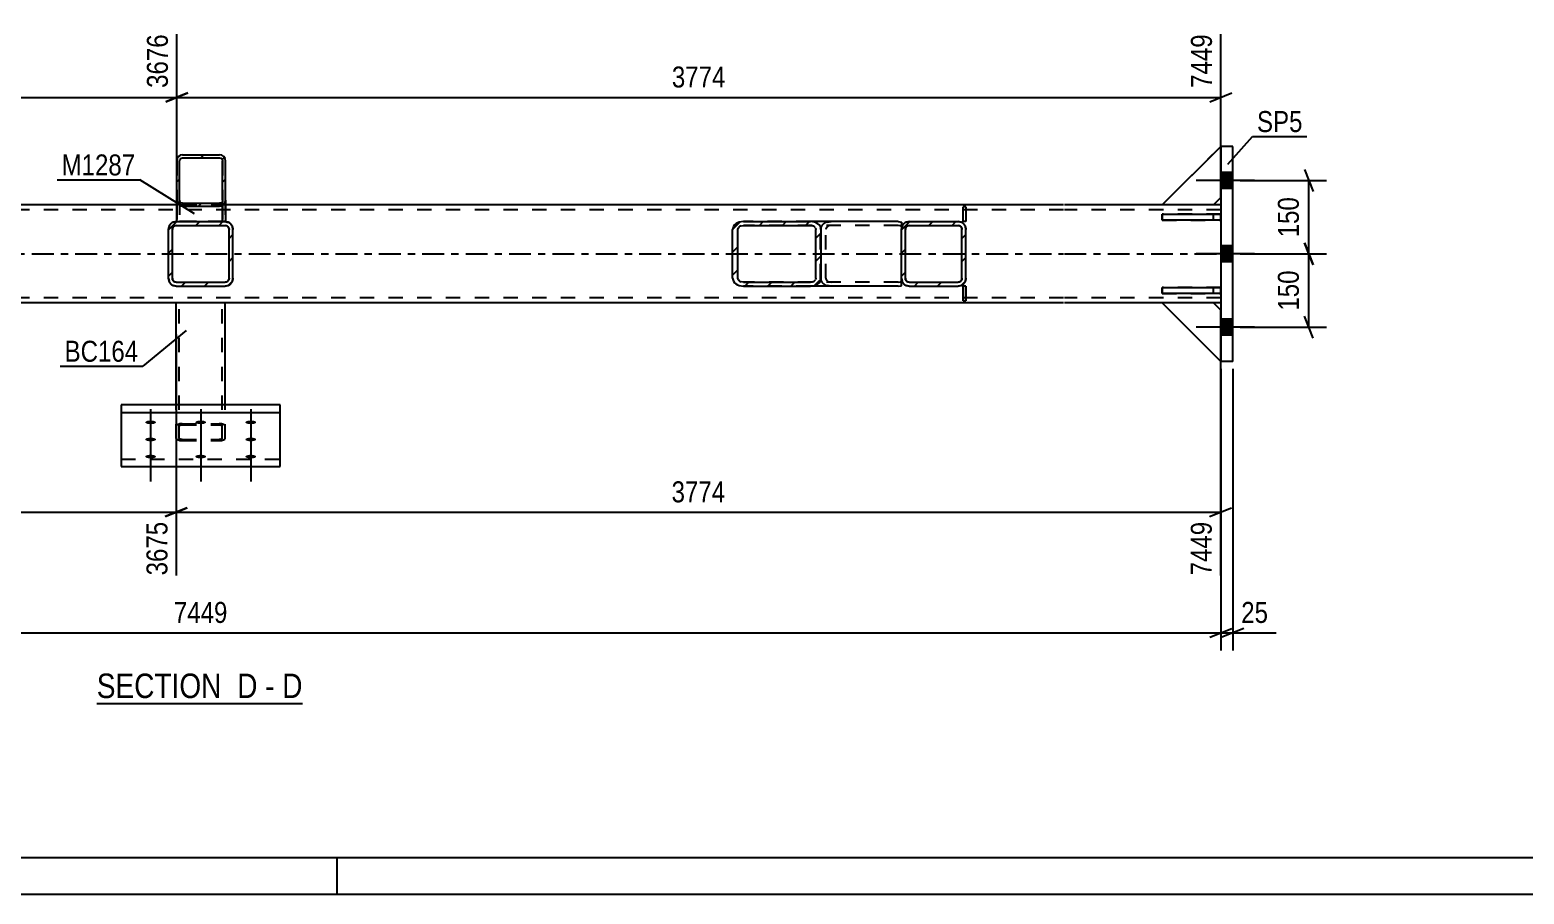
# Model space of a CAD drawing. Header units: millimetres. Extents: x 0 to 841, y 0 to 594.
# Drawn here: x 169.1 to 372.9, y 0 to 117.9 of the extents above; entities that cross this region are included whole.
import ezdxf

# ---------------------------------------------------------------- set-up
doc = ezdxf.new("R2010")
doc.units = ezdxf.units.MM
doc.linetypes.add('DXK_LINE_DOT2', pattern=[3.9198, 1.9599, -1.9599])
doc.linetypes.add('DXK_LINE_DOT3', pattern=[5.9187, 2.979, -0.9799, 0.9799, -0.9799])
doc.styles.add('Arial Narrow', font='ARIALN.TTF', dxfattribs={"height": 0.2})

# ---------------------------------------------------------------- blocks, each defined once
blk = doc.blocks.new('Unknown-761548467-1132')
at = {"color": 5, "linetype": 'Continuous'}
for p, q in [((5, 5), (836, 5)), ((211, 0), (211, 5)), ((0, 0), (841, 0))]:
    blk.add_line(p, q, dxfattribs=at)
blk = doc.blocks.new('Unknown-761548467-12 - 5056')
at = {"color": 6, "linetype": 'Continuous'}
blk.add_line((178.2, 26), (206.27, 26), dxfattribs=at)
at = {"color": 0, "linetype": 'Continuous'}
for points in [[(196.31, 26.75), (196.31, 30.25), (178.2, 30.25), (178.2, 26.75)], [(200.13, 26.75), (200.13, 30.25), (197.36, 30.25), (197.36, 26.75)], [(202.45, 26.75), (202.45, 30.25), (201.18, 30.25), (201.18, 26.75)], [(206.27, 26.75), (206.27, 30.25), (203.5, 30.25), (203.5, 26.75)]]:
    blk.add_wipeout(points, dxfattribs=at)
at = {"color": 7, "linetype": 'Continuous', "style": 'Arial Narrow'}
for s, p in [('SECTION ', (178.2, 26.75)), ('D', (197.36, 26.75)), ('D', (203.5, 26.75)), ('-', (201.18, 26.75))]:
    blk.add_text(s, height=3.34, dxfattribs=at).set_placement(p)
blk = doc.blocks.new('Part-761548467-5064 - 5056')
at = {"linetype": 'Continuous'}
h = blk.add_hatch(dxfattribs=at)
h.set_pattern_fill('', scale=0.7, style=0, pattern_type=0)
h.set_pattern_definition([(45, (196.1196, 83.0323), (-1.57154, 1.57154), [])])
h.paths.add_polyline_path([(195.71, 82.95), (196.12, 83.03), (196.47, 83.26), (196.7, 83.61), (196.78, 84.02), (196.78, 90.68), (196.7, 91.09), (196.47, 91.44), (196.12, 91.67), (195.71, 91.75), (189.04, 91.75), (188.64, 91.67), (188.29, 91.44), (188.06, 91.09), (187.98, 90.68), (187.98, 84.02), (188.06, 83.61), (188.29, 83.26), (188.64, 83.03), (189.04, 82.95)])
h.paths.add_polyline_path([(188.84, 83.52), (188.67, 83.64), (188.55, 83.81), (188.51, 84.02), (188.51, 90.68), (188.55, 90.89), (188.67, 91.06), (188.84, 91.18), (189.04, 91.22), (195.71, 91.22), (195.92, 91.18), (196.09, 91.06), (196.2, 90.89), (196.24, 90.68), (196.24, 84.02), (196.2, 83.81), (196.09, 83.64), (195.92, 83.52), (195.71, 83.48), (189.04, 83.48)])
at = {"color": 7, "linetype": 'DXK_LINE_DOT2'}
for p, q in [((188.64, 91.67), (189.04, 91.75)), ((195.71, 91.75), (189.04, 91.75)), ((195.71, 91.75), (196, 91.69)), ((187.98, 90.68), (188.06, 91.09)), ((187.98, 84.02), (187.98, 90.68)), ((188.55, 90.89), (188.51, 90.68)), ((188.51, 84.02), (188.51, 90.68)), ((189.04, 91.22), (188.84, 91.18)), ((189.04, 91.22), (195.71, 91.22)), ((195.92, 91.18), (195.71, 91.22)), ((196, 91.69), (196.12, 91.67)), ((196.24, 90.68), (196.2, 90.89)), ((196.24, 84.02), (196.24, 90.68)), ((196.7, 91.09), (196.78, 90.68)), ((196.78, 84.02), (196.78, 90.68)), ((188.06, 83.61), (187.98, 84.02)), ((188.51, 84.02), (188.55, 83.81)), ((196.2, 83.81), (196.24, 84.02)), ((196.78, 84.02), (196.7, 83.61)), ((189.04, 82.95), (188.64, 83.03)), ((188.84, 83.52), (189.04, 83.48)), ((189.04, 83.48), (195.71, 83.48)), ((189.04, 82.95), (195.71, 82.95)), ((195.71, 83.48), (195.92, 83.52)), ((196.12, 83.03), (195.71, 82.95))]:
    blk.add_line(p, q, dxfattribs=at)
at = {"color": 2, "linetype": 'Continuous'}
for p, q in [((189.04, 91.75), (188.64, 91.67)), ((189.04, 91.75), (195.71, 91.75)), ((196.12, 91.67), (195.71, 91.75)), ((188.06, 91.09), (187.98, 90.68)), ((187.98, 84.02), (187.98, 90.68)), ((188.51, 90.68), (188.55, 90.89)), ((188.51, 84.02), (188.51, 90.68)), ((188.84, 91.18), (189.04, 91.22)), ((189.04, 91.22), (195.71, 91.22)), ((195.71, 91.22), (195.92, 91.18)), ((196.2, 90.89), (196.24, 90.68)), ((196.24, 84.02), (196.24, 90.68)), ((196.78, 90.68), (196.7, 91.09)), ((196.78, 84.02), (196.78, 90.68)), ((187.98, 84.02), (188.06, 83.61)), ((188.55, 83.81), (188.51, 84.02)), ((196.24, 84.02), (196.2, 83.81)), ((196.7, 83.61), (196.78, 84.02)), ((188.64, 83.03), (189.04, 82.95)), ((189.04, 83.48), (188.84, 83.52)), ((189.04, 83.48), (195.71, 83.48)), ((189.04, 82.95), (195.71, 82.95)), ((195.92, 83.52), (195.71, 83.48)), ((195.71, 82.95), (196.12, 83.03))]:
    blk.add_line(p, q, dxfattribs=at)
at = {"color": 7, "linetype": 'DXK_LINE_DOT2'}
for centre, radius, start, end in [((189.04, 90.68), 1.07, 112.5, 157.5), ((189.04, 90.68), 0.533, 112.5, 157.5), ((195.71, 90.68), 0.533, 22.5, 67.5), ((195.71, 90.68), 1.07, 22.5, 67.5), ((189.04, 84.02), 1.07, 202.5, 247.5), ((189.04, 84.02), 0.533, 202.5, 247.5), ((195.71, 84.02), 0.533, 292.5, 337.5), ((195.71, 84.02), 1.07, 292.5, 337.5)]:
    blk.add_arc(centre, radius, start, end, dxfattribs=at)
at = {"color": 2, "linetype": 'Continuous'}
for centre, radius, start, end in [((189.04, 90.68), 1.07, 112.5, 157.5), ((189.04, 90.68), 0.533, 112.5, 157.5), ((195.71, 90.68), 0.533, 22.5, 67.5), ((195.71, 90.68), 1.07, 22.5, 67.5), ((189.04, 84.02), 1.07, 202.5, 247.5), ((189.04, 84.02), 0.533, 202.5, 247.5), ((195.71, 84.02), 0.533, 292.5, 337.5), ((195.71, 84.02), 1.07, 292.5, 337.5)]:
    blk.add_arc(centre, radius, start, end, dxfattribs=at)
blk = doc.blocks.new('Part-761548467-5147 - 5056')
at = {"color": 7, "linetype": 'DXK_LINE_DOT2'}
for p, q in [((331.55, 92.75), (323.55, 92.75)), ((323.55, 92.75), (323.55, 91.95)), ((323.55, 91.95), (331.55, 91.95)), ((330.55, 91.95), (330.55, 92.75)), ((331.55, 91.95), (331.55, 92.75))]:
    blk.add_line(p, q, dxfattribs=at)
blk = doc.blocks.new('Part-761548467-5070 - 5056')
at = {"color": 2, "linetype": 'Continuous'}
for p, q in [((189.1, 94.02), (74.64, 94.02)), ((310.11, 94.02), (195.76, 94.02)), ((323.54, 94.02), (310.21, 94.02)), ((331.55, 94.02), (330.54, 94.02)), ((310.11, 80.68), (74.64, 80.68)), ((323.54, 80.68), (310.21, 80.68)), ((331.55, 80.68), (330.54, 80.68))]:
    blk.add_line(p, q, dxfattribs=at)
at = {"color": 7, "linetype": 'DXK_LINE_DOT2'}
for p, q in [((195.76, 94.02), (189.1, 94.02)), ((330.54, 94.02), (323.54, 94.02)), ((331.55, 94.02), (331.55, 80.68)), ((310.11, 93.35), (74.64, 93.35)), ((331.55, 93.35), (310.21, 93.35)), ((310.11, 81.35), (74.64, 81.35)), ((331.55, 81.35), (310.21, 81.35)), ((330.54, 80.68), (323.54, 80.68))]:
    blk.add_line(p, q, dxfattribs=at)
at = {"color": 7, "linetype": 'DXK_LINE_DOT3'}
for p, q in [((74.64, 87.35), (310.11, 87.35)), ((310.21, 87.35), (331.55, 87.35))]:
    blk.add_line(p, q, dxfattribs=at)
blk = doc.blocks.new('Bolt-761548467-5071 - 5056')
at = {"linetype": 'Continuous'}
for points in [[(331.55, 98.45), (331.55, 96.25), (333.21, 96.25), (333.21, 98.45)], [(331.55, 98.45), (331.55, 96.25), (333.21, 96.25), (333.21, 98.45)], [(331.55, 98.45), (331.55, 96.25), (333.21, 96.25), (333.21, 98.45)], [(331.55, 98.45), (331.55, 96.25), (333.21, 96.25), (333.21, 98.45)], [(331.55, 88.45), (331.55, 86.25), (333.21, 86.25), (333.21, 88.45)], [(331.55, 88.45), (331.55, 86.25), (333.21, 86.25), (333.21, 88.45)], [(331.55, 78.45), (331.55, 76.25), (333.21, 76.25), (333.21, 78.45)], [(331.55, 78.45), (331.55, 76.25), (333.21, 76.25), (333.21, 78.45)], [(331.55, 78.45), (331.55, 76.25), (333.21, 76.25), (333.21, 78.45)], [(331.55, 78.45), (331.55, 76.25), (333.21, 76.25), (333.21, 78.45)]]:
    blk.add_hatch(color=1, dxfattribs=at).paths.add_polyline_path(points)
at = {"color": 1, "linetype": 'Continuous'}
for p, q in [((333.21, 98.45), (331.55, 98.45)), ((333.21, 98.45), (331.55, 98.45)), ((333.21, 98.45), (331.55, 98.45)), ((333.21, 98.45), (331.55, 98.45)), ((336.15, 97.35), (328.21, 97.35)), ((336.15, 97.35), (328.21, 97.35)), ((336.15, 97.35), (328.21, 97.35)), ((336.15, 97.35), (328.21, 97.35)), ((333.21, 96.25), (331.55, 96.25)), ((333.21, 96.25), (331.55, 96.25)), ((333.21, 96.25), (331.55, 96.25)), ((333.21, 96.25), (331.55, 96.25)), ((333.21, 88.45), (331.55, 88.45)), ((333.21, 88.45), (331.55, 88.45)), ((336.15, 87.35), (328.21, 87.35)), ((336.15, 87.35), (328.21, 87.35)), ((333.21, 86.25), (331.55, 86.25)), ((333.21, 86.25), (331.55, 86.25)), ((333.21, 78.45), (331.55, 78.45)), ((333.21, 78.45), (331.55, 78.45)), ((333.21, 78.45), (331.55, 78.45)), ((333.21, 78.45), (331.55, 78.45)), ((336.15, 77.35), (328.21, 77.35)), ((336.15, 77.35), (328.21, 77.35)), ((336.15, 77.35), (328.21, 77.35)), ((336.15, 77.35), (328.21, 77.35)), ((333.21, 76.25), (331.55, 76.25)), ((333.21, 76.25), (331.55, 76.25)), ((333.21, 76.25), (331.55, 76.25)), ((333.21, 76.25), (331.55, 76.25))]:
    blk.add_line(p, q, dxfattribs=at)
blk = doc.blocks.new('Part-761548467-5148 - 5056')
at = {"color": 7, "linetype": 'DXK_LINE_DOT2'}
for p, q in [((323.54, 94.02), (331.54, 102.02)), ((331.54, 102.02), (331.54, 95.02)), ((330.54, 94.02), (323.54, 94.02)), ((331.54, 95.02), (330.54, 94.02))]:
    blk.add_line(p, q, dxfattribs=at)
blk = doc.blocks.new('Part-761548467-5075 - 5056')
at = {"linetype": 'Continuous'}
h = blk.add_hatch(dxfattribs=at)
h.set_pattern_fill('', scale=0.7, style=0, pattern_type=0)
h.set_pattern_definition([(45, (296.1196, 83.0323), (-1.57154, 1.57154), [])])
h.paths.add_polyline_path([(295.71, 82.95), (296.12, 83.03), (296.47, 83.26), (296.7, 83.61), (296.78, 84.02), (296.78, 90.68), (296.7, 91.09), (296.47, 91.44), (296.12, 91.67), (295.71, 91.75), (289.04, 91.75), (288.64, 91.67), (288.29, 91.44), (288.06, 91.09), (287.98, 90.68), (287.98, 84.02), (288.06, 83.61), (288.29, 83.26), (288.64, 83.03), (289.04, 82.95)])
h.paths.add_polyline_path([(288.84, 83.52), (288.67, 83.64), (288.55, 83.81), (288.51, 84.02), (288.51, 90.68), (288.55, 90.89), (288.67, 91.06), (288.84, 91.18), (289.04, 91.22), (295.71, 91.22), (295.92, 91.18), (296.09, 91.06), (296.2, 90.89), (296.24, 90.68), (296.24, 84.02), (296.2, 83.81), (296.09, 83.64), (295.92, 83.52), (295.71, 83.48), (289.04, 83.48)])
at = {"color": 7, "linetype": 'DXK_LINE_DOT2'}
for p, q in [((288.64, 91.67), (289.04, 91.75)), ((289.04, 91.75), (295.71, 91.75)), ((295.71, 91.75), (296.12, 91.67)), ((287.98, 90.68), (288.06, 91.09)), ((287.98, 84.02), (287.98, 90.68)), ((288.55, 90.89), (288.51, 90.68)), ((288.51, 84.02), (288.51, 90.68)), ((289.04, 91.22), (288.84, 91.18)), ((289.04, 91.22), (295.71, 91.22)), ((295.92, 91.18), (295.71, 91.22)), ((296.24, 90.68), (296.2, 90.89)), ((296.24, 84.02), (296.24, 90.68)), ((296.7, 91.09), (296.78, 90.68)), ((296.78, 84.02), (296.78, 90.68)), ((288.06, 83.61), (287.98, 84.02)), ((288.51, 84.02), (288.55, 83.81)), ((296.2, 83.81), (296.24, 84.02)), ((296.78, 84.02), (296.7, 83.61)), ((289.04, 82.95), (288.64, 83.03)), ((288.84, 83.52), (289.04, 83.48)), ((289.04, 83.48), (295.71, 83.48)), ((289.04, 82.95), (295.71, 82.95)), ((295.71, 83.48), (295.92, 83.52)), ((296.12, 83.03), (295.71, 82.95))]:
    blk.add_line(p, q, dxfattribs=at)
at = {"color": 2, "linetype": 'Continuous'}
for p, q in [((289.04, 91.75), (288.64, 91.67)), ((289.04, 91.75), (295.71, 91.75)), ((296.12, 91.67), (295.71, 91.75)), ((288.06, 91.09), (287.98, 90.68)), ((287.98, 84.02), (287.98, 90.68)), ((288.51, 90.68), (288.55, 90.89)), ((288.51, 84.02), (288.51, 90.68)), ((288.84, 91.18), (289.04, 91.22)), ((289.04, 91.22), (295.71, 91.22)), ((295.71, 91.22), (295.92, 91.18)), ((296.2, 90.89), (296.24, 90.68)), ((296.24, 84.02), (296.24, 90.68)), ((296.78, 90.68), (296.7, 91.09)), ((296.78, 84.02), (296.78, 90.68)), ((287.98, 84.02), (288.06, 83.61)), ((288.55, 83.81), (288.51, 84.02)), ((296.24, 84.02), (296.2, 83.81)), ((296.7, 83.61), (296.78, 84.02)), ((288.64, 83.03), (289.04, 82.95)), ((289.04, 83.48), (288.84, 83.52)), ((289.04, 83.48), (295.71, 83.48)), ((289.04, 82.95), (295.71, 82.95)), ((295.92, 83.52), (295.71, 83.48)), ((295.71, 82.95), (296.12, 83.03))]:
    blk.add_line(p, q, dxfattribs=at)
at = {"color": 7, "linetype": 'DXK_LINE_DOT2'}
for centre, radius, start, end in [((289.04, 90.68), 1.07, 112.5, 157.5), ((289.04, 90.68), 0.533, 112.5, 157.5), ((295.71, 90.68), 0.533, 22.5, 67.5), ((295.71, 90.68), 1.07, 22.5, 67.5), ((289.04, 84.02), 1.07, 202.5, 247.5), ((289.04, 84.02), 0.533, 202.5, 247.5), ((295.71, 84.02), 0.533, 292.5, 337.5), ((295.71, 84.02), 1.07, 292.5, 337.5)]:
    blk.add_arc(centre, radius, start, end, dxfattribs=at)
at = {"color": 2, "linetype": 'Continuous'}
for centre, radius, start, end in [((289.04, 90.68), 1.07, 112.5, 157.5), ((289.04, 90.68), 0.533, 112.5, 157.5), ((295.71, 90.68), 0.533, 22.5, 67.5), ((295.71, 90.68), 1.07, 22.5, 67.5), ((289.04, 84.02), 1.07, 202.5, 247.5), ((289.04, 84.02), 0.533, 202.5, 247.5), ((295.71, 84.02), 0.533, 292.5, 337.5), ((295.71, 84.02), 1.07, 292.5, 337.5)]:
    blk.add_arc(centre, radius, start, end, dxfattribs=at)
blk = doc.blocks.new('Part-761548467-5086 - 5056')
at = {"color": 2, "linetype": 'Continuous'}
for p, q in [((296.38, 93.75), (296.38, 93.75)), ((296.78, 93.75), (296.38, 93.75)), ((296.38, 91.75), (296.38, 93.75)), ((296.38, 91.75), (296.38, 91.75)), ((296.78, 91.75), (296.38, 91.75)), ((296.78, 93.75), (296.78, 93.75)), ((296.78, 93.75), (296.78, 91.75)), ((296.78, 91.75), (296.78, 91.75))]:
    blk.add_line(p, q, dxfattribs=at)
at = {"color": 7, "linetype": 'DXK_LINE_DOT2'}
for p, q in [((296.38, 91.75), (296.38, 93.75)), ((296.78, 93.75), (296.78, 91.75))]:
    blk.add_line(p, q, dxfattribs=at)
blk = doc.blocks.new('Part-761548467-5146 - 5056')
at = {"color": 7, "linetype": 'DXK_LINE_DOT2'}
for p, q in [((331.55, 82.75), (323.55, 82.75)), ((323.55, 82.75), (323.55, 81.95)), ((323.55, 81.95), (331.55, 81.95)), ((330.55, 81.95), (330.55, 82.75)), ((331.55, 81.95), (331.55, 82.75))]:
    blk.add_line(p, q, dxfattribs=at)
blk = doc.blocks.new('Part-761548467-5099 - 5056')
at = {"color": 2, "linetype": 'Continuous'}
for p, q in [((333.21, 102.02), (331.55, 102.02)), ((331.55, 102.02), (331.55, 72.68)), ((333.21, 72.68), (333.21, 102.02)), ((333.21, 72.68), (331.55, 72.68))]:
    blk.add_line(p, q, dxfattribs=at)
blk = doc.blocks.new('Part-761548467-5100 - 5056')
at = {"linetype": 'Continuous'}
h = blk.add_hatch(dxfattribs=at)
h.set_pattern_fill('', scale=0.7, style=0, pattern_type=0)
h.set_pattern_definition([(45, (276.1286, 83.0323), (-1.57154, 1.57154), [])])
h.paths.add_polyline_path([(275.57, 82.95), (276.13, 83.03), (276.6, 83.26), (276.92, 83.61), (277.03, 84.02), (277.03, 90.68), (276.92, 91.09), (276.6, 91.44), (276.13, 91.67), (275.57, 91.75), (266.42, 91.75), (265.86, 91.67), (265.38, 91.44), (265.06, 91.09), (264.95, 90.68), (264.95, 84.02), (265.06, 83.61), (265.38, 83.26), (265.86, 83.03), (266.42, 82.95)])
h.paths.add_polyline_path([(266.14, 83.52), (265.9, 83.64), (265.74, 83.81), (265.68, 84.02), (265.68, 90.68), (265.74, 90.89), (265.9, 91.06), (266.14, 91.18), (266.42, 91.22), (275.57, 91.22), (275.85, 91.18), (276.09, 91.06), (276.24, 90.89), (276.3, 90.68), (276.3, 84.02), (276.24, 83.81), (276.09, 83.64), (275.85, 83.52), (275.57, 83.48), (266.42, 83.48)])
at = {"color": 2, "linetype": 'Continuous'}
for p, q in [((266.42, 91.75), (265.86, 91.67)), ((266.42, 91.75), (275.57, 91.75)), ((287.55, 91.75), (275.57, 91.75)), ((276.13, 91.67), (275.57, 91.75)), ((287.55, 91.75), (287.98, 91.69)), ((265.06, 91.09), (264.95, 90.68)), ((264.95, 84.02), (264.95, 90.68)), ((265.68, 90.68), (265.74, 90.89)), ((265.68, 84.02), (265.68, 90.68)), ((266.14, 91.18), (266.42, 91.22)), ((266.42, 91.22), (275.57, 91.22)), ((275.57, 91.22), (275.85, 91.18)), ((276.24, 90.89), (276.3, 90.68)), ((276.3, 84.02), (276.3, 90.68)), ((277.03, 90.68), (276.92, 91.09)), ((277.03, 84.02), (277.03, 90.68)), ((287.98, 91.69), (287.98, 91.67)), ((287.98, 91.67), (287.98, 91.44)), ((287.98, 91.44), (287.98, 90.68)), ((264.95, 84.02), (265.06, 83.61)), ((265.74, 83.81), (265.68, 84.02)), ((276.3, 84.02), (276.24, 83.81)), ((276.92, 83.61), (277.03, 84.02)), ((287.98, 83.01), (287.98, 84.02)), ((265.86, 83.03), (266.42, 82.95)), ((266.42, 83.48), (266.14, 83.52)), ((266.42, 83.48), (275.57, 83.48)), ((266.42, 82.95), (275.57, 82.95)), ((275.85, 83.52), (275.57, 83.48)), ((275.57, 82.95), (276.13, 83.03)), ((287.55, 82.95), (275.57, 82.95)), ((287.55, 82.95), (287.98, 83.01))]:
    blk.add_line(p, q, dxfattribs=at)
at = {"color": 7, "linetype": 'DXK_LINE_DOT2'}
for p, q in [((275.57, 91.75), (266.42, 91.75)), ((277.84, 91.67), (278.4, 91.75)), ((287.55, 91.22), (266.42, 91.22)), ((276.93, 90.68), (277.05, 91.09)), ((276.93, 84.02), (276.93, 90.68)), ((277.72, 90.89), (277.67, 90.68)), ((277.67, 84.02), (277.67, 90.68)), ((278.4, 91.22), (278.12, 91.18)), ((287.83, 91.18), (287.55, 91.22)), ((287.98, 91.1), (287.83, 91.18)), ((287.98, 91.44), (287.98, 91.1)), ((287.98, 84.02), (287.98, 91.09)), ((277.05, 83.61), (276.93, 84.02)), ((277.67, 84.02), (277.72, 83.81)), ((287.83, 83.52), (287.98, 83.6)), ((287.55, 83.48), (266.42, 83.48)), ((275.57, 82.95), (266.42, 82.95)), ((278.4, 82.95), (277.84, 83.03)), ((278.12, 83.52), (278.4, 83.48)), ((287.55, 83.48), (287.83, 83.52))]:
    blk.add_line(p, q, dxfattribs=at)
at = {"color": 2, "linetype": 'Continuous'}
for centre, radius, start, end in [((266.19, 90.38), 1.34, 104.5547, 147.5896), ((266.3, 90.53), 0.668, 104.5547, 147.5896), ((275.68, 90.53), 0.668, 32.4104, 75.4453), ((275.79, 90.38), 1.34, 32.4104, 75.4453), ((266.19, 84.33), 1.34, 212.4104, 255.4453), ((266.3, 84.17), 0.668, 212.4104, 255.4453), ((275.68, 84.17), 0.668, 284.5547, 327.5896), ((275.79, 84.33), 1.34, 284.5547, 327.5896)]:
    blk.add_arc(centre, radius, start, end, dxfattribs=at)
at = {"color": 7, "linetype": 'DXK_LINE_DOT2'}
for centre, radius, start, end in [((278.17, 90.38), 1.34, 104.5547, 147.5896), ((278.29, 90.53), 0.668, 104.5547, 147.5896), ((278.17, 84.33), 1.34, 212.4104, 255.4453), ((278.29, 84.17), 0.668, 212.4104, 255.4453)]:
    blk.add_arc(centre, radius, start, end, dxfattribs=at)
blk = doc.blocks.new('Part-761548467-5105 - 5056')
at = {"color": 2, "linetype": 'Continuous'}
for p, q in [((189.04, 66.74), (189.04, 80.68)), ((195.71, 66.74), (195.71, 80.68))]:
    blk.add_line(p, q, dxfattribs=at)
at = {"color": 7, "linetype": 'DXK_LINE_DOT2'}
for p, q in [((195.71, 80.68), (189.04, 80.68)), ((189.44, 62.16), (189.44, 80.68)), ((195.31, 62.16), (195.31, 80.68)), ((189.04, 62.16), (189.04, 66.74)), ((195.71, 62.16), (195.71, 66.74)), ((189.11, 64), (189.04, 63.9)), ((189.28, 64.09), (189.11, 64)), ((189.54, 64.15), (189.28, 64.09)), ((189.44, 63.9), (189.48, 63.95)), ((189.48, 63.95), (189.56, 63.99)), ((189.84, 64.17), (189.54, 64.15)), ((189.56, 63.99), (189.69, 64.02)), ((189.69, 64.02), (189.84, 64.03)), ((189.84, 64.17), (194.91, 64.17)), ((189.84, 64.03), (194.91, 64.03)), ((195.22, 64.15), (194.91, 64.17)), ((194.91, 64.03), (195.06, 64.02)), ((195.06, 64.02), (195.19, 63.99)), ((195.19, 63.99), (195.28, 63.95)), ((195.48, 64.09), (195.22, 64.15)), ((195.28, 63.95), (195.31, 63.9)), ((195.65, 64), (195.48, 64.09)), ((195.71, 63.9), (195.65, 64)), ((189.04, 62.16), (189.11, 62.06)), ((189.11, 62.06), (189.28, 61.97)), ((189.28, 61.97), (189.54, 61.91)), ((189.48, 62.11), (189.44, 62.16)), ((189.56, 62.07), (189.48, 62.11)), ((189.54, 61.91), (189.84, 61.89)), ((189.69, 62.04), (189.56, 62.07)), ((189.84, 62.03), (189.69, 62.04)), ((189.84, 62.03), (194.91, 62.03)), ((189.84, 61.89), (194.91, 61.89)), ((195.06, 62.04), (194.91, 62.03)), ((194.91, 61.89), (195.22, 61.91)), ((195.19, 62.07), (195.06, 62.04)), ((195.28, 62.11), (195.19, 62.07)), ((195.22, 61.91), (195.48, 61.97)), ((195.31, 62.16), (195.28, 62.11)), ((195.48, 61.97), (195.65, 62.06)), ((195.65, 62.06), (195.71, 62.16))]:
    blk.add_line(p, q, dxfattribs=at)
blk = doc.blocks.new('Part-761548467-5106 - 5056')
at = {"color": 2, "linetype": 'Continuous'}
for p, q in [((296.38, 82.95), (296.38, 82.95)), ((296.38, 80.95), (296.38, 82.95)), ((296.78, 82.95), (296.38, 82.95)), ((296.78, 82.95), (296.78, 82.95)), ((296.78, 82.95), (296.78, 80.95)), ((296.38, 80.95), (296.38, 80.95)), ((296.38, 80.95), (296.78, 80.95)), ((296.78, 80.95), (296.78, 80.95))]:
    blk.add_line(p, q, dxfattribs=at)
at = {"color": 7, "linetype": 'DXK_LINE_DOT2'}
for p, q in [((296.38, 80.95), (296.38, 82.95)), ((296.78, 80.95), (296.78, 82.95))]:
    blk.add_line(p, q, dxfattribs=at)
blk = doc.blocks.new('Part-761548467-5154 - 5056')
at = {"linetype": 'Continuous'}
h = blk.add_hatch(dxfattribs=at)
h.set_pattern_fill('', scale=0.7, style=0, pattern_type=0)
h.set_pattern_definition([(45, (195.2688, 93.8994), (-1.57154, 1.57154), [])])
h.paths.add_polyline_path([(194.96, 93.84), (195.27, 93.9), (195.53, 94.08), (195.7, 94.36), (195.76, 94.68), (195.76, 100.02), (195.7, 100.35), (195.53, 100.62), (195.27, 100.8), (194.96, 100.87), (189.9, 100.87), (189.59, 100.8), (189.33, 100.62), (189.16, 100.35), (189.1, 100.02), (189.1, 94.68), (189.16, 94.36), (189.33, 94.08), (189.59, 93.9), (189.9, 93.84)])
h.paths.add_polyline_path([(189.74, 94.29), (189.61, 94.38), (189.53, 94.52), (189.5, 94.68), (189.5, 100.02), (189.53, 100.18), (189.61, 100.32), (189.74, 100.41), (189.9, 100.44), (194.96, 100.44), (195.12, 100.41), (195.25, 100.32), (195.33, 100.18), (195.36, 100.02), (195.36, 94.68), (195.33, 94.52), (195.25, 94.38), (195.12, 94.29), (194.96, 94.26), (189.9, 94.26)])
at = {"color": 2, "linetype": 'Continuous'}
for p, q in [((189.16, 100.35), (189.1, 100.02)), ((189.1, 94.68), (189.1, 100.02)), ((189.5, 100.02), (189.53, 100.18)), ((189.5, 94.68), (189.5, 100.02)), ((189.53, 100.18), (189.61, 100.32)), ((189.9, 100.87), (189.59, 100.8)), ((189.61, 100.32), (189.74, 100.41)), ((189.74, 100.41), (189.9, 100.44)), ((189.9, 100.87), (194.96, 100.87)), ((189.9, 100.44), (194.96, 100.44)), ((195.27, 100.8), (194.96, 100.87)), ((194.96, 100.44), (195.12, 100.41)), ((195.12, 100.41), (195.25, 100.32)), ((195.25, 100.32), (195.33, 100.18)), ((195.33, 100.18), (195.36, 100.02)), ((195.36, 94.68), (195.36, 100.02)), ((195.76, 100.02), (195.7, 100.35)), ((195.76, 94.68), (195.76, 100.02)), ((189.1, 91.75), (189.1, 94.68)), ((189.1, 94.68), (189.16, 94.36)), ((189.53, 94.52), (189.5, 94.68)), ((189.61, 94.38), (189.53, 94.52)), ((189.59, 93.9), (189.9, 93.84)), ((189.74, 94.29), (189.61, 94.38)), ((189.9, 94.26), (189.74, 94.29)), ((189.9, 94.26), (194.96, 94.26)), ((189.9, 93.84), (194.96, 93.84)), ((195.12, 94.29), (194.96, 94.26)), ((194.96, 93.84), (195.27, 93.9)), ((195.25, 94.38), (195.12, 94.29)), ((195.33, 94.52), (195.25, 94.38)), ((195.36, 94.68), (195.33, 94.52)), ((195.7, 94.36), (195.76, 94.68)), ((195.76, 94.68), (195.76, 91.75)), ((195.71, 91.75), (195.76, 91.75))]:
    blk.add_line(p, q, dxfattribs=at)
at = {"color": 7, "linetype": 'DXK_LINE_DOT2'}
for p, q in [((189.1, 100.02), (189.1, 94.02)), ((189.5, 94.02), (189.5, 100.02)), ((195.36, 100.02), (195.36, 94.02)), ((195.76, 94.02), (195.76, 100.02)), ((195.76, 94.02), (189.1, 94.02)), ((189.1, 94.02), (189.1, 91.75)), ((189.5, 94.68), (189.5, 91.75)), ((189.5, 94.02), (189.5, 92.68)), ((189.59, 94.02), (189.9, 94.02)), ((189.9, 94.02), (194.96, 94.02)), ((195.27, 94.02), (194.96, 94.02)), ((195.36, 91.75), (195.36, 94.68)), ((195.36, 94.02), (195.36, 91.75)), ((195.76, 92.68), (195.76, 94.02)), ((195.36, 91.75), (189.1, 91.75)), ((189.1, 91.75), (189.5, 91.75)), ((195.7, 91.75), (194.96, 91.75)), ((195.76, 91.75), (195.36, 91.75)), ((195.7, 91.75), (195.71, 91.75))]:
    blk.add_line(p, q, dxfattribs=at)
at = {"color": 2, "linetype": 'Continuous'}
for centre, start, end in [((189.93, 100.05), 114.0532, 158.9958), ((194.93, 100.05), 21.0042, 65.9468), ((189.93, 94.65), 201.0042, 245.9468), ((194.93, 94.65), 294.0532, 338.9958)]:
    blk.add_arc(centre, 0.823, start, end, dxfattribs=at)
blk = doc.blocks.new('Part-761548467-5107 - 5056')
at = {"color": 7, "linetype": 'DXK_LINE_DOT2'}
for p, q in [((323.54, 94.02), (331.54, 102.02)), ((331.54, 102.02), (331.54, 95.02)), ((330.54, 94.02), (323.54, 94.02)), ((331.54, 95.02), (330.54, 94.02))]:
    blk.add_line(p, q, dxfattribs=at)
blk = doc.blocks.new('Part-761548467-5108 - 5056')
at = {"color": 2, "linetype": 'Continuous'}
for p, q in [((323.54, 94.02), (331.54, 102.02)), ((330.54, 94.02), (323.54, 94.02)), ((331.54, 95.02), (330.54, 94.02))]:
    blk.add_line(p, q, dxfattribs=at)
at = {"color": 7, "linetype": 'DXK_LINE_DOT2'}
blk.add_line((331.54, 95.02), (331.54, 102.02), dxfattribs=at)
blk = doc.blocks.new('Part-761548467-5109 - 5056')
at = {"color": 7, "linetype": 'DXK_LINE_DOT2'}
for p, q in [((330.54, 80.68), (323.54, 80.68)), ((323.54, 80.68), (331.54, 72.68)), ((331.54, 79.68), (330.54, 80.68)), ((331.54, 72.68), (331.54, 79.68))]:
    blk.add_line(p, q, dxfattribs=at)
blk = doc.blocks.new('Part-761548467-5110 - 5056')
at = {"color": 7, "linetype": 'DXK_LINE_DOT2'}
for p, q in [((330.54, 80.68), (323.54, 80.68)), ((323.54, 80.68), (331.54, 72.68)), ((331.54, 79.68), (330.54, 80.68)), ((331.54, 72.68), (331.54, 79.68))]:
    blk.add_line(p, q, dxfattribs=at)
blk = doc.blocks.new('Part-761548467-5134 - 5056')
at = {"color": 2, "linetype": 'Continuous'}
for p, q in [((203.21, 66.74), (181.54, 66.74)), ((181.54, 66.74), (181.54, 58.32)), ((181.54, 65.73), (203.21, 65.73)), ((203.21, 58.32), (203.21, 66.74)), ((181.54, 58.32), (203.21, 58.32))]:
    blk.add_line(p, q, dxfattribs=at)
at = {"color": 7, "linetype": 'DXK_LINE_DOT2'}
blk.add_line((181.54, 59.33), (203.21, 59.33), dxfattribs=at)
blk = doc.blocks.new('Part-761548467-5111 - 5056')
at = {"color": 2, "linetype": 'Continuous'}
for p, q in [((330.54, 80.68), (323.54, 80.68)), ((323.54, 80.68), (331.54, 72.68)), ((331.54, 79.68), (330.54, 80.68))]:
    blk.add_line(p, q, dxfattribs=at)
at = {"color": 7, "linetype": 'DXK_LINE_DOT2'}
blk.add_line((331.54, 79.68), (331.54, 72.68), dxfattribs=at)
blk = doc.blocks.new('Bolt-761548467-5137 - 5056')
at = {"linetype": 'Continuous'}
for points in [[(185.54, 64.62), (185.7, 64.61), (185.84, 64.59), (185.98, 64.57), (186.09, 64.53), (186.18, 64.49), (186.24, 64.44), (186.27, 64.39), (186.27, 64.34), (186.24, 64.29), (186.18, 64.24), (186.09, 64.2), (185.98, 64.16), (185.84, 64.14), (185.7, 64.12), (185.54, 64.11), (185.39, 64.12), (185.25, 64.14), (185.11, 64.16), (185, 64.2), (184.91, 64.24), (184.85, 64.29), (184.82, 64.34), (184.82, 64.39), (184.85, 64.44), (184.91, 64.49), (185, 64.53), (185.11, 64.57), (185.25, 64.59), (185.39, 64.61)], [(192.38, 64.62), (192.53, 64.61), (192.68, 64.59), (192.81, 64.57), (192.92, 64.53), (193.01, 64.49), (193.08, 64.44), (193.11, 64.39), (193.11, 64.34), (193.08, 64.29), (193.01, 64.24), (192.92, 64.2), (192.81, 64.16), (192.68, 64.14), (192.53, 64.12), (192.38, 64.11), (192.23, 64.12), (192.08, 64.14), (191.95, 64.16), (191.83, 64.2), (191.74, 64.24), (191.68, 64.29), (191.65, 64.34), (191.65, 64.39), (191.68, 64.44), (191.74, 64.49), (191.83, 64.53), (191.95, 64.57), (192.08, 64.59), (192.23, 64.61)], [(199.21, 64.62), (199.36, 64.61), (199.51, 64.59), (199.64, 64.57), (199.76, 64.53), (199.85, 64.49), (199.91, 64.44), (199.94, 64.39), (199.94, 64.34), (199.91, 64.29), (199.85, 64.24), (199.76, 64.2), (199.64, 64.16), (199.51, 64.14), (199.36, 64.12), (199.21, 64.11), (199.06, 64.12), (198.91, 64.14), (198.78, 64.16), (198.67, 64.2), (198.58, 64.24), (198.51, 64.29), (198.48, 64.34), (198.48, 64.39), (198.51, 64.44), (198.58, 64.49), (198.67, 64.53), (198.78, 64.57), (198.91, 64.59), (199.06, 64.61)], [(185.54, 62.28), (185.7, 62.27), (185.84, 62.26), (185.98, 62.23), (186.09, 62.2), (186.18, 62.15), (186.24, 62.11), (186.27, 62.05), (186.27, 62), (186.24, 61.95), (186.18, 61.9), (186.09, 61.86), (185.98, 61.83), (185.84, 61.8), (185.7, 61.78), (185.54, 61.78), (185.39, 61.78), (185.25, 61.8), (185.11, 61.83), (185, 61.86), (184.91, 61.9), (184.85, 61.95), (184.82, 62), (184.82, 62.05), (184.85, 62.11), (184.91, 62.15), (185, 62.2), (185.11, 62.23), (185.25, 62.26), (185.39, 62.27)], [(199.21, 62.28), (199.36, 62.27), (199.51, 62.26), (199.64, 62.23), (199.76, 62.2), (199.85, 62.15), (199.91, 62.11), (199.94, 62.05), (199.94, 62), (199.91, 61.95), (199.85, 61.9), (199.76, 61.86), (199.64, 61.83), (199.51, 61.8), (199.36, 61.78), (199.21, 61.78), (199.06, 61.78), (198.91, 61.8), (198.78, 61.83), (198.67, 61.86), (198.58, 61.9), (198.51, 61.95), (198.48, 62), (198.48, 62.05), (198.51, 62.11), (198.58, 62.15), (198.67, 62.2), (198.78, 62.23), (198.91, 62.26), (199.06, 62.27)], [(185.54, 59.94), (185.7, 59.94), (185.84, 59.92), (185.98, 59.89), (186.09, 59.86), (186.18, 59.82), (186.24, 59.77), (186.27, 59.72), (186.27, 59.66), (186.24, 59.61), (186.18, 59.57), (186.09, 59.52), (185.98, 59.49), (185.84, 59.46), (185.7, 59.45), (185.54, 59.44), (185.39, 59.45), (185.25, 59.46), (185.11, 59.49), (185, 59.52), (184.91, 59.57), (184.85, 59.61), (184.82, 59.66), (184.82, 59.72), (184.85, 59.77), (184.91, 59.82), (185, 59.86), (185.11, 59.89), (185.25, 59.92), (185.39, 59.94)], [(192.38, 59.94), (192.53, 59.94), (192.68, 59.92), (192.81, 59.89), (192.92, 59.86), (193.01, 59.82), (193.08, 59.77), (193.11, 59.72), (193.11, 59.66), (193.08, 59.61), (193.01, 59.57), (192.92, 59.52), (192.81, 59.49), (192.68, 59.46), (192.53, 59.45), (192.38, 59.44), (192.23, 59.45), (192.08, 59.46), (191.95, 59.49), (191.83, 59.52), (191.74, 59.57), (191.68, 59.61), (191.65, 59.66), (191.65, 59.72), (191.68, 59.77), (191.74, 59.82), (191.83, 59.86), (191.95, 59.89), (192.08, 59.92), (192.23, 59.94)], [(199.21, 59.94), (199.36, 59.94), (199.51, 59.92), (199.64, 59.89), (199.76, 59.86), (199.85, 59.82), (199.91, 59.77), (199.94, 59.72), (199.94, 59.66), (199.91, 59.61), (199.85, 59.57), (199.76, 59.52), (199.64, 59.49), (199.51, 59.46), (199.36, 59.45), (199.21, 59.44), (199.06, 59.45), (198.91, 59.46), (198.78, 59.49), (198.67, 59.52), (198.58, 59.57), (198.51, 59.61), (198.48, 59.66), (198.48, 59.72), (198.51, 59.77), (198.58, 59.82), (198.67, 59.86), (198.78, 59.89), (198.91, 59.92), (199.06, 59.94)]]:
    blk.add_hatch(color=1, dxfattribs=at).paths.add_polyline_path(points)
at = {"color": 1, "linetype": 'Continuous'}
for p, q in [((185.54, 66.18), (185.54, 60.98)), ((192.38, 66.18), (192.38, 60.98)), ((199.21, 66.18), (199.21, 60.98)), ((185.54, 63.84), (185.54, 58.65)), ((199.21, 63.84), (199.21, 58.65)), ((185.54, 61.51), (185.54, 56.31)), ((192.38, 61.51), (192.38, 56.31)), ((199.21, 61.51), (199.21, 56.31))]:
    blk.add_line(p, q, dxfattribs=at)
blk = doc.blocks.new('Part-761548467-5144 - 5056')
at = {"color": 2, "linetype": 'Continuous'}
for p, q in [((323.55, 81.95), (323.55, 82.75)), ((323.55, 82.75), (331.55, 82.75)), ((331.55, 81.95), (323.55, 81.95)), ((331.55, 82.75), (331.55, 81.95))]:
    blk.add_line(p, q, dxfattribs=at)
at = {"color": 7, "linetype": 'DXK_LINE_DOT2'}
blk.add_line((330.55, 81.95), (330.55, 82.75), dxfattribs=at)
blk = doc.blocks.new('Part-761548467-5145 - 5056')
at = {"color": 2, "linetype": 'Continuous'}
for p, q in [((323.55, 91.95), (323.55, 92.75)), ((323.55, 92.75), (331.55, 92.75)), ((331.55, 91.95), (323.55, 91.95)), ((331.55, 92.75), (331.55, 91.95))]:
    blk.add_line(p, q, dxfattribs=at)
at = {"color": 7, "linetype": 'DXK_LINE_DOT2'}
blk.add_line((330.55, 91.95), (330.55, 92.75), dxfattribs=at)
blk = doc.blocks.new('StraightDimension-761548467-8612 - 5056')
at = {"color": 7, "linetype": 'Continuous'}
for p, q in [((331.52, 79.68), (331.52, 43.49)), ((189.04, 76.33), (189.04, 43.49)), ((190.54, 52.7), (187.54, 51.5)), ((189.04, 52.1), (331.52, 52.1)), ((330.02, 51.5), (333.02, 52.7))]:
    blk.add_line(p, q, dxfattribs=at)
at = {"color": 0}
blk.add_wipeout([(264.54, 52.85), (264.54, 57.05), (256.02, 57.05), (256.02, 52.85)], dxfattribs=at)
at = {"color": 0, "linetype": 'Continuous'}
blk.add_wipeout([(330.92, 51.4), (326.72, 51.4), (326.72, 42.89), (330.92, 42.89)], dxfattribs=at)
at = {"color": 3, "style": 'Arial Narrow'}
blk.add_text('3774', height=2.863, dxfattribs=at).set_placement((256.62, 53.45))
at = {"color": 3, "linetype": 'Continuous', "style": 'Arial Narrow'}
blk.add_text('7449', height=2.863, rotation=90.0002, dxfattribs=at).set_placement((330.32, 43.49))
blk = doc.blocks.new('StraightDimension-761548467-5308 - 5056')
at = {"color": 7, "linetype": 'Continuous'}
for p, q in [((342.95, 88.85), (344.15, 85.85)), ((334.21, 87.35), (345.95, 87.35)), ((343.55, 77.35), (343.55, 87.35)), ((344.15, 75.85), (342.95, 78.85)), ((334.21, 77.35), (345.95, 77.35))]:
    blk.add_line(p, q, dxfattribs=at)
at = {"color": 0}
blk.add_wipeout([(342.8, 85.69), (338.6, 85.69), (338.6, 79.01), (342.8, 79.01)], dxfattribs=at)
at = {"color": 3, "style": 'Arial Narrow'}
blk.add_text('150', height=2.863, rotation=90.0002, dxfattribs=at).set_placement((342.2, 79.61))
blk = doc.blocks.new('StraightDimension-761548467-5317 - 5056')
at = {"color": 7, "linetype": 'Continuous'}
for p, q in [((342.95, 98.85), (344.15, 95.85)), ((334.21, 97.35), (345.95, 97.35)), ((343.55, 87.35), (343.55, 97.35)), ((344.15, 85.85), (342.95, 88.85)), ((334.21, 87.35), (345.95, 87.35))]:
    blk.add_line(p, q, dxfattribs=at)
at = {"color": 0}
blk.add_wipeout([(342.8, 95.69), (338.6, 95.69), (338.6, 89.01), (342.8, 89.01)], dxfattribs=at)
at = {"color": 3, "style": 'Arial Narrow'}
blk.add_text('150', height=2.863, rotation=90.0002, dxfattribs=at).set_placement((342.2, 89.61))
blk = doc.blocks.new('StraightDimension-761548467-5229 - 5056')
at = {"color": 7, "linetype": 'Continuous'}
for p, q in [((189.1, 98.45), (189.1, 117.31)), ((331.54, 95.02), (331.54, 117.31)), ((190.6, 109.3), (187.6, 108.1)), ((189.1, 108.7), (331.54, 108.7)), ((330.04, 108.1), (333.04, 109.3))]:
    blk.add_line(p, q, dxfattribs=at)
at = {"color": 0, "linetype": 'Continuous'}
blk.add_wipeout([(330.94, 117.91), (326.74, 117.91), (326.74, 109.4), (330.94, 109.4)], dxfattribs=at)
at = {"color": 0}
blk.add_wipeout([(264.58, 109.45), (264.58, 113.65), (256.06, 113.65), (256.06, 109.45)], dxfattribs=at)
at = {"color": 3, "linetype": 'Continuous', "style": 'Arial Narrow'}
blk.add_text('7449', height=2.863, rotation=90.0002, dxfattribs=at).set_placement((330.34, 110))
at = {"color": 3, "style": 'Arial Narrow'}
blk.add_text('3774', height=2.863, dxfattribs=at).set_placement((256.66, 110.05))
blk = doc.blocks.new('StraightDimension-761548467-5242 - 5056')
at = {"color": 7, "linetype": 'Continuous'}
for p, q in [((189.1, 98.45), (189.1, 117.31)), ((53.21, 95.02), (53.21, 111.82)), ((54.71, 109.3), (51.71, 108.1)), ((53.21, 108.7), (189.1, 108.7)), ((187.6, 108.1), (190.6, 109.3))]:
    blk.add_line(p, q, dxfattribs=at)
at = {"color": 0, "linetype": 'Continuous'}
for points in [[(188.5, 117.91), (184.3, 117.91), (184.3, 109.4), (188.5, 109.4)], [(52.61, 112.42), (48.41, 112.42), (48.41, 109.4), (52.61, 109.4)]]:
    blk.add_wipeout(points, dxfattribs=at)
at = {"color": 0}
blk.add_wipeout([(125.41, 109.45), (125.41, 113.65), (116.9, 113.65), (116.9, 109.45)], dxfattribs=at)
at = {"color": 3, "linetype": 'Continuous', "style": 'Arial Narrow'}
for s, height, p in [('3676', 2.863, (187.9, 110)), ('0', 2.86, (52.01, 110))]:
    blk.add_text(s, height=height, rotation=90.0002, dxfattribs=at).set_placement(p)
at = {"color": 3, "style": 'Arial Narrow'}
blk.add_text('3676', height=2.863, dxfattribs=at).set_placement((117.5, 110.05))
blk = doc.blocks.new('StraightDimension-761548467-5269 - 5056')
at = {"color": 7, "linetype": 'Continuous'}
for p, q in [((331.54, 71.68), (331.54, 33.25)), ((333.21, 71.68), (333.21, 33.25)), ((330.04, 35.05), (333.04, 36.25)), ((331.54, 35.65), (333.21, 35.65)), ((334.71, 36.25), (331.71, 35.05))]:
    blk.add_line(p, q, dxfattribs=at)
at = {"color": 0}
blk.add_wipeout([(338.59, 36.4), (338.59, 40.6), (333.74, 40.6), (333.74, 36.4)], dxfattribs=at)
at = {"color": 7, "linetype": 'Continuous'}
blk.add_line((333.21, 35.65), (339.12, 35.65), dxfattribs=at)
blk.add_line((333.21, 35.65), (339.12, 35.65), dxfattribs=at)
at = {"color": 3, "style": 'Arial Narrow'}
blk.add_text('25', height=2.863, dxfattribs=at).set_placement((334.34, 37))
blk = doc.blocks.new('StraightDimension-761548467-5285 - 5056')
at = {"color": 7, "linetype": 'Continuous'}
for p, q in [((331.54, 71.68), (331.54, 33.25)), ((53.21, 35.65), (331.54, 35.65)), ((330.04, 35.05), (333.04, 36.25))]:
    blk.add_line(p, q, dxfattribs=at)
at = {"color": 0}
blk.add_wipeout([(196.63, 36.4), (196.63, 40.6), (188.12, 40.6), (188.12, 36.4)], dxfattribs=at)
at = {"color": 3, "style": 'Arial Narrow'}
blk.add_text('7449', height=2.863, dxfattribs=at).set_placement((188.72, 37))
blk = doc.blocks.new('StraightDimension-761548467-8613 - 5056')
at = {"color": 7, "linetype": 'Continuous'}
for p, q in [((53.21, 79.68), (53.21, 48.97)), ((189.04, 76.33), (189.04, 43.49)), ((54.71, 52.7), (51.71, 51.5)), ((53.21, 52.1), (189.04, 52.1)), ((187.54, 51.5), (190.54, 52.7))]:
    blk.add_line(p, q, dxfattribs=at)
at = {"color": 0}
blk.add_wipeout([(125.38, 52.85), (125.38, 57.05), (116.87, 57.05), (116.87, 52.85)], dxfattribs=at)
at = {"color": 0, "linetype": 'Continuous'}
for points in [[(52.61, 51.4), (48.41, 51.4), (48.41, 48.37), (52.61, 48.37)], [(188.44, 51.4), (184.24, 51.4), (184.24, 42.89), (188.44, 42.89)]]:
    blk.add_wipeout(points, dxfattribs=at)
at = {"color": 3, "style": 'Arial Narrow'}
blk.add_text('3675', height=2.863, dxfattribs=at).set_placement((117.47, 53.45))
at = {"color": 3, "linetype": 'Continuous', "style": 'Arial Narrow'}
for s, height, p in [('0', 2.86, (52.01, 48.97)), ('3675', 2.863, (187.84, 43.49))]:
    blk.add_text(s, height=height, rotation=90.0002, dxfattribs=at).set_placement(p)
blk = doc.blocks.new('Mark-761548467-5095 - 5056')
at = {"color": 0}
blk.add_wipeout([(342.7, 103.97), (342.7, 106.97), (336.49, 106.97), (336.49, 103.97)], dxfattribs=at)
blk.add_wipeout([(342.7, 103.97), (342.7, 106.97), (336.49, 106.97), (336.49, 103.97)], dxfattribs=at)
at = {"color": 30, "linetype": 'Continuous'}
for p, q in [((332.49, 99.61), (335.89, 103.37)), ((335.89, 103.37), (343.3, 103.37))]:
    blk.add_line(p, q, dxfattribs=at)
at = {"color": 3, "style": 'Arial Narrow'}
blk.add_text('SP5', height=2.863, dxfattribs=at).set_placement((336.49, 103.97))
blk = doc.blocks.new('Mark-761548467-5101 - 5056')
at = {"color": 0}
blk.add_wipeout([(183.86, 72.63), (183.86, 75.63), (173.81, 75.63), (173.81, 72.63)], dxfattribs=at)
blk.add_wipeout([(183.86, 72.63), (183.86, 75.63), (173.81, 75.63), (173.81, 72.63)], dxfattribs=at)
at = {"color": 30, "linetype": 'Continuous'}
for p in [(190.39, 76.91), (173.21, 72.03)]:
    blk.add_line(p, (184.46, 72.03), dxfattribs=at)
at = {"color": 3, "style": 'Arial Narrow'}
blk.add_text('BC164', height=2.863, dxfattribs=at).set_placement((173.81, 72.63))
blk = doc.blocks.new('Mark-761548467-5150 - 5056')
at = {"color": 0}
blk.add_wipeout([(183.45, 98.05), (183.45, 101.05), (173.4, 101.05), (173.4, 98.05)], dxfattribs=at)
blk.add_wipeout([(183.45, 98.05), (183.45, 101.05), (173.4, 101.05), (173.4, 98.05)], dxfattribs=at)
at = {"color": 30, "linetype": 'Continuous'}
for p in [(172.8, 97.45), (191.51, 92.81)]:
    blk.add_line(p, (184.05, 97.45), dxfattribs=at)
at = {"color": 3, "style": 'Arial Narrow'}
blk.add_text('M1287', height=2.863, dxfattribs=at).set_placement((173.4, 98.05))

msp = doc.modelspace()

# ---------------------------------------------------------------- block references
for name in ['Unknown-761548467-1132', 'Part-761548467-5148 - 5056', 'Part-761548467-5107 - 5056', 'Part-761548467-5108 - 5056', 'Part-761548467-5099 - 5056', 'Part-761548467-5154 - 5056', 'Bolt-761548467-5071 - 5056', 'Part-761548467-5070 - 5056', 'Part-761548467-5064 - 5056', 'Part-761548467-5100 - 5056', 'Part-761548467-5075 - 5056', 'Part-761548467-5086 - 5056', 'Part-761548467-5147 - 5056', 'Part-761548467-5145 - 5056', 'Part-761548467-5106 - 5056', 'Part-761548467-5146 - 5056', 'Part-761548467-5144 - 5056', 'Part-761548467-5105 - 5056', 'Part-761548467-5109 - 5056', 'Part-761548467-5110 - 5056', 'Part-761548467-5111 - 5056', 'Part-761548467-5134 - 5056', 'Bolt-761548467-5137 - 5056']:
    msp.add_blockref(name, (0, 0))

# ---------------------------------------------------------------- next in the draw order: block references
for name in ['StraightDimension-761548467-5229 - 5056', 'StraightDimension-761548467-5308 - 5056', 'StraightDimension-761548467-8612 - 5056', 'Unknown-761548467-12 - 5056']:
    msp.add_blockref(name, (0, 0))

# ---------------------------------------------------------------- next in the draw order: block references
for name in ['StraightDimension-761548467-5242 - 5056', 'StraightDimension-761548467-5317 - 5056', 'StraightDimension-761548467-5269 - 5056']:
    msp.add_blockref(name, (0, 0))

# ---------------------------------------------------------------- next in the draw order: block references
for name in ['Mark-761548467-5095 - 5056', 'Mark-761548467-5150 - 5056', 'StraightDimension-761548467-5285 - 5056']:
    msp.add_blockref(name, (0, 0))

# ---------------------------------------------------------------- next in the draw order: block references
msp.add_blockref('StraightDimension-761548467-8613 - 5056', (0, 0))

# ---------------------------------------------------------------- next in the draw order: block references
msp.add_blockref('Mark-761548467-5101 - 5056', (0, 0))

doc.saveas('drawing.dxf')
